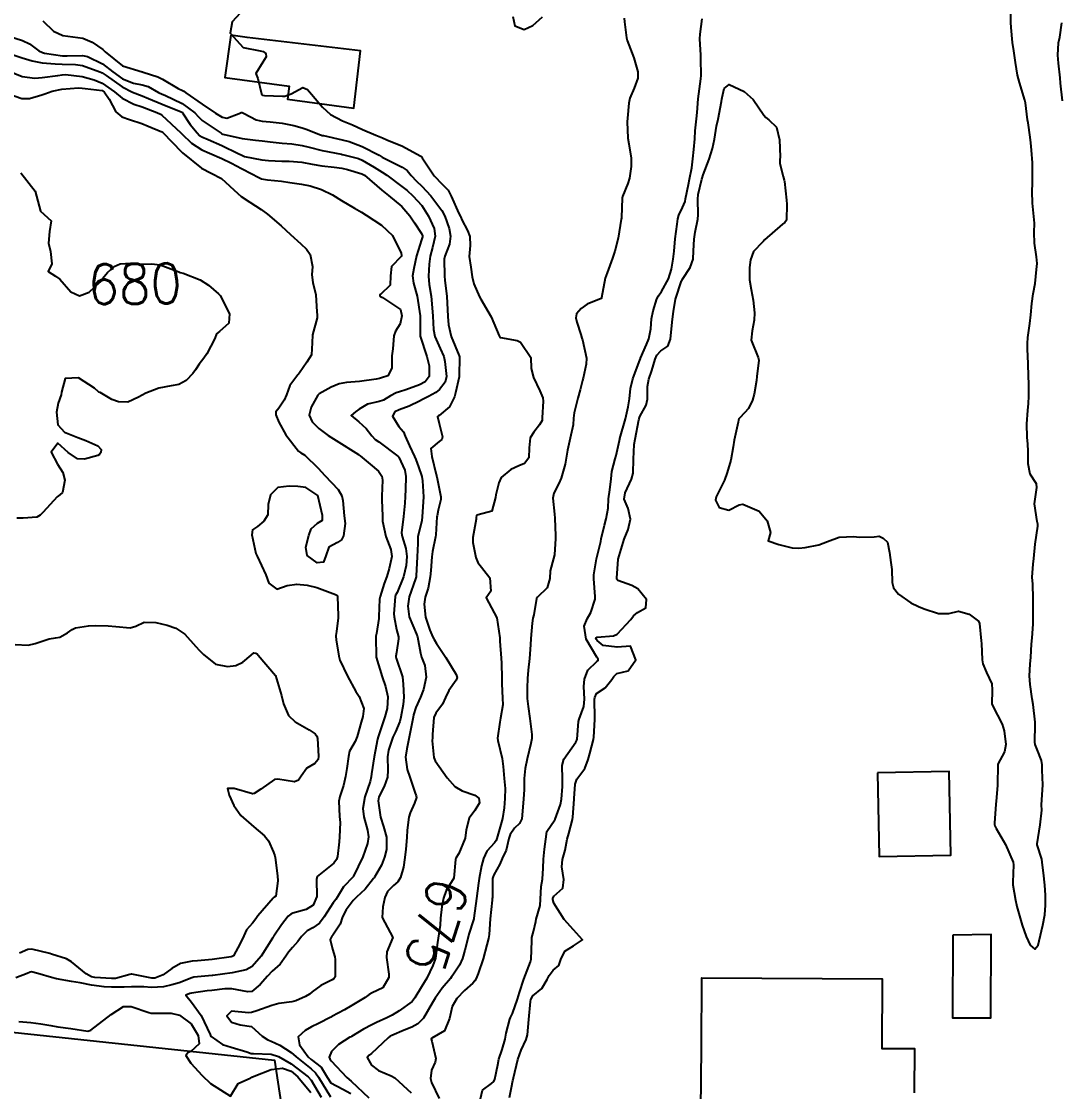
# Model space of a CAD drawing. Header units: metres. Extents: x 298520 to 308411, y 7433745 to 7450750.
# Drawn here: x 300477.4 to 300581.1, y 7444571.8 to 7444678.5 of the extents above; entities that cross this region are included whole.
import ezdxf
from ezdxf.enums import TextEntityAlignment as Align

# ---------------------------------------------------------------- set-up
doc = ezdxf.new("R2010")
doc.units = ezdxf.units.M
doc.header["$LTSCALE"] = 10
for name, color, linetype in [('Cotas', 45, 'Continuous'), ('Curvas de Nivel 1m', 11, 'Continuous'), ('Curvas de Nivel 5m', 15, 'Continuous'), ('Edificações', 30, 'Continuous')]:
    doc.layers.add(name, color=color, linetype=linetype)
doc.styles.add('Style-STANDARD', font='STANDARD.shx')

msp = doc.modelspace()

# ---------------------------------------------------------------- linework, layer by layer
at = {"layer": 'Curvas de Nivel 1m', "flags": 128}
for points, elevation in [([(300499.21, 7444679.32), (300498.42, 7444678.45), (300498.23, 7444677.33), (300499.51, 7444675.88), (300501.23, 7444675.57), (300501.51, 7444675.51), (300501.8, 7444675.29), (300501.83, 7444674.95), (300501.49, 7444674.43), (300500.78, 7444673.3), (300501, 7444672.82), (300501.34, 7444671.29), (300501.46, 7444671.15), (300501.64, 7444671.11), (300503.46, 7444671.03), (300503.69, 7444671.04), (300504.31, 7444671.26), (300505.47, 7444671.9), (300505.93, 7444671.71), (300506.35, 7444671.24), (300507.44, 7444669.94), (300508.23, 7444669.21), (300509.43, 7444668.59), (300510.41, 7444668.18), (300511.42, 7444667.73), (300512.74, 7444667.16), (300513.41, 7444666.88), (300513.85, 7444666.7), (300515.4, 7444666.04), (300517.18, 7444665.1), (300517.29, 7444665.01), (300517.38, 7444664.9), (300518.57, 7444663.09), (300519.35, 7444662.27), (300519.96, 7444661.68), (300520.27, 7444661.07), (300521.03, 7444659.34), (300521.2, 7444659.05), (300521.23, 7444658.97), (300521.31, 7444658.71), (300521.88, 7444657.63), (300522.12, 7444657.05), (300522.16, 7444656.16), (300522.05, 7444655.05), (300522.21, 7444654), (300522.37, 7444653.04), (300522.53, 7444652.33), (300523.09, 7444651.03), (300523.22, 7444650.79), (300524.24, 7444649.02), (300525.06, 7444647.13), (300525.11, 7444647.01), (300525.17, 7444646.97), (300526.85, 7444646.66), (300527.17, 7444646.51), (300528.21, 7444644.97), (300528.23, 7444643.88), (300528.46, 7444642.97), (300529.11, 7444641.64), (300529.39, 7444640.96), (300529.42, 7444640.64), (300529.34, 7444638.96), (300529.32, 7444638.71), (300529.07, 7444638.25), (300528.49, 7444637.53), (300528.13, 7444636.97), (300528.03, 7444635.98), (300528, 7444634.97), (300527.58, 7444634.42), (300527.02, 7444634.16), (300526.21, 7444633.8), (300525.26, 7444633.01), (300525, 7444632.49), (300524.72, 7444631.28), (300524.68, 7444631.01), (300524.31, 7444629.67), (300522.96, 7444629.28), (300522.78, 7444629.21), (300522.77, 7444629.03), (300522.76, 7444628.85), (300522.41, 7444627.04), (300522.43, 7444626.54), (300522.72, 7444625.03), (300522.91, 7444624.55), (300524.13, 7444623.02), (300524.21, 7444621.67), (300523.75, 7444621.02), (300524.83, 7444619.01), (300525.1, 7444617.01), (300525.13, 7444616.68), (300525.26, 7444615.01), (300525.28, 7444614.51), (300525.31, 7444613), (300525.32, 7444612.44), (300525.39, 7444611), (300525.4, 7444610.34), (300525.17, 7444609.01), (300525.1, 7444608.62), (300524.88, 7444607.01), (300524.91, 7444606.78), (300525.35, 7444605), (300525.46, 7444604.2), (300525.56, 7444603), (300525.63, 7444602.01), (300525.61, 7444601), (300525.55, 7444600.06), (300525.39, 7444599), (300525.21, 7444598.39), (300524.82, 7444597.01), (300524.76, 7444596.82), (300524.57, 7444596.58), (300523.82, 7444595.76), (300523.48, 7444595.02), (300523.29, 7444594.28), (300523.06, 7444593.02), (300522.99, 7444592.55), (300522.78, 7444591.03), (300522.52, 7444589.07), (300522.52, 7444589.04), (300522.51, 7444589.01), (300522.48, 7444588.9), (300522.02, 7444587.48), (300521.91, 7444587.05), (300521.63, 7444585.86), (300521.39, 7444585.05), (300521.1, 7444584.38), (300520.42, 7444583.39), (300520.28, 7444583.2), (300520.18, 7444583.06), (300519.38, 7444582.09), (300518.65, 7444581.08), (300518.38, 7444580.6), (300517.51, 7444579.09), (300516.93, 7444578.52), (300516.35, 7444578.2), (300515.58, 7444577.88), (300514.34, 7444577.37), (300514.18, 7444577.29), (300513.97, 7444577.14), (300512.32, 7444575.56), (300512.08, 7444575.39), (300511.9, 7444575.16), (300512.31, 7444574.4), (300513.02, 7444573.87), (300514.29, 7444573.34), (300514.65, 7444573.13), (300516.27, 7444571.65)], 674), ([(300526.08, 7444571.17), (300526.28, 7444572.19), (300526.42, 7444572.86), (300526.44, 7444572.99), (300526.46, 7444573.15), (300526.92, 7444574.98), (300527.24, 7444575.9), (300527.75, 7444576.97), (300527.88, 7444577.43), (300528, 7444578.97), (300528.16, 7444580.74), (300528.21, 7444580.96), (300528.39, 7444581.32), (300529.31, 7444582.04), (300529.83, 7444582.95), (300530.02, 7444583.34), (300530.42, 7444583.88), (300531.01, 7444584.34), (300531.18, 7444584.93), (300531.6, 7444585.77), (300532.45, 7444586.31), (300533.34, 7444586.91), (300532.47, 7444587.89), (300531.54, 7444588.93), (300530.5, 7444590.55), (300530.4, 7444590.94), (300530.4, 7444591.04), (300530.51, 7444591.25), (300531.4, 7444592.05), (300531.5, 7444592.93), (300531.28, 7444594.19), (300531.35, 7444594.93), (300531.64, 7444595.85), (300531.84, 7444596.93), (300531.98, 7444597.52), (300532.35, 7444598.92), (300532.38, 7444599.14), (300532.52, 7444600.92), (300532.53, 7444601.01), (300532.64, 7444602.43), (300532.78, 7444602.92), (300533.58, 7444603.98), (300533.93, 7444604.9), (300534.1, 7444605.47), (300534.46, 7444606.89), (300534.48, 7444607.11), (300534.59, 7444608.89), (300534.59, 7444609.02), (300534.56, 7444610.89), (300534.57, 7444611.06), (300534.75, 7444611.47), (300535.6, 7444612.04), (300536.29, 7444612.87), (300536.48, 7444613.16), (300536.77, 7444613.48), (300537.9, 7444613.73), (300538.67, 7444614.84), (300538.15, 7444616.19), (300536.81, 7444616.08), (300535.42, 7444616.27), (300534.81, 7444616.75), (300534.71, 7444616.89), (300534.7, 7444617), (300534.82, 7444617.1), (300536.46, 7444617.23), (300536.82, 7444617.38), (300538.17, 7444618.85), (300538.45, 7444619.23), (300538.84, 7444619.54), (300539.68, 7444620), (300539.74, 7444620.83), (300538.87, 7444621.92), (300538.28, 7444622.25), (300536.88, 7444622.73), (300536.79, 7444622.87), (300536.78, 7444622.98), (300536.91, 7444624.87), (300537.52, 7444626.86), (300537.9, 7444627.81), (300538.13, 7444628.85), (300537.9, 7444629.92), (300537.52, 7444630.86), (300537.6, 7444631.47), (300538.24, 7444632.85), (300538.4, 7444633.46), (300538.45, 7444634.85), (300538.51, 7444636.31), (300538.59, 7444636.85), (300538.98, 7444638.75), (300539, 7444638.84), (300539.02, 7444638.9), (300539.08, 7444639.09), (300539.71, 7444640.22), (300539.84, 7444640.83), (300539.85, 7444642.1), (300539.97, 7444642.83), (300540.28, 7444643.68), (300540.61, 7444644.83), (300540.76, 7444645.21), (300541.16, 7444645.63), (300541.85, 7444646.12), (300542.14, 7444646.81), (300542.22, 7444647.84), (300542.34, 7444648.8), (300542.44, 7444649.57), (300542.62, 7444650.8), (300543.24, 7444652.64), (300543.3, 7444652.74), (300543.34, 7444652.79), (300544.1, 7444653.94), (300544.38, 7444654.78), (300544.43, 7444655.63), (300544.48, 7444656.78), (300544.59, 7444657.49), (300544.85, 7444658.77), (300544.88, 7444659.21), (300544.85, 7444660.77), (300544.89, 7444661.23), (300545.26, 7444662.77), (300545.28, 7444662.85), (300545.37, 7444663.21), (300546, 7444664.76), (300546.33, 7444665.82), (300546.5, 7444666.75), (300546.72, 7444668.05), (300546.87, 7444668.75), (300547.22, 7444670.51), (300547.26, 7444670.74), (300547.29, 7444670.91), (300547.47, 7444671.82), (300547.99, 7444672.22), (300549.46, 7444671.5), (300550.38, 7444670.71), (300551.44, 7444669.16), (300551.64, 7444668.9), (300551.94, 7444668.69), (300552.7, 7444667.95), (300553.01, 7444666.68), (300553.06, 7444665), (300553.04, 7444664.68), (300553.02, 7444664.32), (300553.37, 7444663.03), (300553.46, 7444662.67), (300553.49, 7444662.54), (300553.71, 7444660.67), (300553.74, 7444660.27), (300553.68, 7444658.67), (300553.53, 7444658.45), (300553.31, 7444658.27), (300551.5, 7444656.7), (300551.4, 7444656.59), (300551.29, 7444656.48), (300550.42, 7444655.56), (300550.1, 7444654.71), (300549.99, 7444653.97), (300550.01, 7444652.71), (300550.17, 7444651.77), (300550.37, 7444650.71), (300550.49, 7444649.42), (300550.48, 7444648.71), (300550.26, 7444647.63), (300550.18, 7444646.71), (300550.88, 7444644.97), (300550.94, 7444644.7), (300550.73, 7444643.1), (300550.7, 7444642.7), (300550.48, 7444641.33), (300550.29, 7444640.71), (300549.92, 7444639.89), (300549.08, 7444638.99), (300548.95, 7444638.85), (300548.91, 7444638.72), (300548.87, 7444638.53), (300548.48, 7444636.73), (300548.38, 7444636.06), (300548.15, 7444634.73), (300547.77, 7444633.5), (300547.5, 7444632.74), (300546.99, 7444631.69), (300546.67, 7444631.07), (300546.61, 7444630.75), (300546.97, 7444630.01), (300547.93, 7444629.77), (300548.98, 7444630.28), (300549.35, 7444630.34), (300550.97, 7444629.65), (300551.76, 7444628.69), (300552.1, 7444627.53), (300551.87, 7444626.69), (300552.93, 7444626.33), (300554.27, 7444626), (300554.93, 7444625.97), (300555.54, 7444626.03), (300556.93, 7444626.3), (300557.77, 7444626.62), (300558.94, 7444627.05), (300560.4, 7444627.13), (300560.94, 7444627.06), (300562.42, 7444627.08), (300562.94, 7444627.15), (300563.34, 7444626.95), (300563.75, 7444626.55), (300563.95, 7444625.52), (300564.08, 7444624.54), (300564.19, 7444623.83), (300564.23, 7444622.54), (300564.36, 7444622.02), (300564.87, 7444621.39), (300566.09, 7444620.52), (300566.86, 7444620.16), (300567.43, 7444619.92), (300568.85, 7444619.44), (300569.87, 7444619.45), (300570.85, 7444619.69), (300571.92, 7444619.38), (300572.84, 7444618.68), (300572.95, 7444618.44), (300573.1, 7444616.72), (300573.12, 7444616.44), (300573.2, 7444614.84), (300573.28, 7444614.43), (300573.64, 7444613.57), (300574.17, 7444612.42), (300574.19, 7444611.85), (300574.18, 7444610.42), (300574.73, 7444609.3), (300575.18, 7444608.41), (300575.38, 7444607.73), (300575.57, 7444606.4), (300575.44, 7444605.65), (300574.78, 7444604.41), (300574.75, 7444604.33), (300574.73, 7444602.41), (300574.73, 7444602.33), (300574.63, 7444601.11), (300574.58, 7444600.41), (300574.43, 7444598.58), (300574.42, 7444598.41), (300574.45, 7444598.27), (300574.59, 7444598), (300575.52, 7444596.4), (300576.3, 7444594.64), (300576.34, 7444594.39), (300576.26, 7444592.66), (300576.27, 7444592.39), (300576.51, 7444590.85), (300576.61, 7444590.39), (300576.66, 7444590.23), (300577.2, 7444588.38), (300577.6, 7444587.24), (300577.98, 7444586.37), (300578.45, 7444585.96), (300578.8, 7444586.36), (300578.88, 7444586.79), (300579.24, 7444588.36), (300579.46, 7444589.38), (300579.51, 7444590.35), (300579.51, 7444591.35), (300579.46, 7444592.36), (300579.3, 7444593.6), (300579.23, 7444594.36), (300579.14, 7444594.94), (300578.7, 7444596.37), (300578.69, 7444596.49), (300578.98, 7444598.36), (300579.14, 7444599.83), (300579.13, 7444600.36), (300579.14, 7444600.87), (300579.24, 7444602.36), (300579.19, 7444603.84), (300579.17, 7444604.36), (300579.11, 7444604.79), (300578.69, 7444605.88), (300578.48, 7444606.37), (300578.45, 7444606.62), (300578.49, 7444608.37), (300578.48, 7444608.61), (300578.27, 7444610.37), (300578.19, 7444610.94), (300577.99, 7444612.38), (300577.93, 7444613.22), (300578, 7444614.38), (300578.06, 7444615.11), (300578.13, 7444616.38), (300578.17, 7444617.02), (300578.27, 7444618.38), (300578.28, 7444618.93), (300578.28, 7444620.38), (300578.3, 7444620.94), (300578.25, 7444622.38), (300578.2, 7444623.07), (300578.3, 7444624.38), (300578.36, 7444624.92), (300578.48, 7444626.37), (300578.75, 7444628.16), (300578.75, 7444628.36), (300578.68, 7444628.64), (300578.43, 7444630.37), (300578.64, 7444632.01), (300578.61, 7444632.37), (300577.99, 7444633.35), (300577.78, 7444634.38), (300577.8, 7444635.62), (300577.76, 7444636.38), (300577.68, 7444637), (300577.65, 7444638.38), (300577.76, 7444639.71), (300577.82, 7444640.38), (300577.86, 7444641.13), (300577.84, 7444642.38), (300577.83, 7444643.08), (300577.79, 7444644.38), (300577.73, 7444645.82), (300577.72, 7444646.38), (300577.76, 7444646.97), (300577.96, 7444648.38), (300578.06, 7444649.24), (300578.14, 7444650.38), (300578.28, 7444651.32), (300578.5, 7444652.37), (300578.63, 7444653.74), (300578.67, 7444654.37), (300578.63, 7444655.01), (300578.41, 7444656.37), (300578.39, 7444657.46), (300578.41, 7444658.37), (300578.33, 7444659.38), (300578.23, 7444660.38), (300578.2, 7444661.53), (300578.21, 7444662.38), (300578.21, 7444663.22), (300578.21, 7444664.38), (300578.13, 7444665.65), (300578.05, 7444666.38), (300577.98, 7444666.94), (300577.78, 7444668.38), (300577.73, 7444668.68), (300577.51, 7444670.39), (300577.46, 7444670.65), (300576.94, 7444672.4), (300576.74, 7444673.15), (300576.52, 7444674.4), (300576.37, 7444675.55), (300576.24, 7444676.4), (300576.08, 7444677.88), (300576.07, 7444678.4), (300576.05, 7444679.93)], 674), ([(300537.5, 7444678.81), (300537.55, 7444678.45), (300537.73, 7444676.86), (300537.8, 7444676.58), (300538.47, 7444674.85), (300538.87, 7444673.46), (300538.87, 7444672.85), (300538.5, 7444671.83), (300538.07, 7444670.85), (300537.96, 7444670.35), (300537.83, 7444668.86), (300537.82, 7444668.47), (300537.87, 7444666.86), (300537.96, 7444666.3), (300538.21, 7444664.85), (300538.2, 7444664.03), (300538.03, 7444662.85), (300537.88, 7444662.34), (300537.34, 7444661.05), (300537.3, 7444660.86), (300537.23, 7444658.95), (300537.23, 7444658.86), (300537.22, 7444658.77), (300536.92, 7444656.87), (300536.58, 7444655.57), (300536.35, 7444654.87), (300535.81, 7444653.44), (300535.62, 7444652.88), (300535.25, 7444650.92), (300535.25, 7444650.89), (300535.24, 7444650.87), (300535.22, 7444650.86), (300533.81, 7444650.31), (300533.21, 7444649.88), (300532.76, 7444649.35), (300532.7, 7444648.92), (300532.78, 7444648.51), (300533.18, 7444647.29), (300533.29, 7444646.91), (300533.34, 7444646.74), (300533.74, 7444644.9), (300533.72, 7444644.33), (300533.41, 7444642.91), (300533.36, 7444642.67), (300533.11, 7444641.76), (300532.89, 7444640.91), (300532.53, 7444639.47), (300532.47, 7444638.92), (300532.42, 7444638.28), (300532.14, 7444636.92), (300531.86, 7444635.74), (300531.72, 7444634.93), (300531.62, 7444634.34), (300531.23, 7444632.94), (300531, 7444632.4), (300530.5, 7444631.44), (300530.4, 7444630.95), (300530.56, 7444629.35), (300530.59, 7444628.94), (300530.67, 7444627.21), (300530.67, 7444626.94), (300530.56, 7444625.3), (300530.47, 7444624.94), (300530.13, 7444623.71), (300530.09, 7444622.95), (300529.82, 7444622), (300528.86, 7444621.08), (300528.77, 7444620.96), (300528.49, 7444619.32), (300528.42, 7444618.97), (300528.34, 7444618.48), (300528.2, 7444616.97), (300528.16, 7444616.32), (300528.08, 7444614.97), (300527.95, 7444613.8), (300527.88, 7444612.97), (300527.83, 7444612.05), (300527.85, 7444610.97), (300527.94, 7444610.18), (300528.11, 7444608.97), (300528.3, 7444607.37), (300528.29, 7444606.97), (300528.22, 7444606.49), (300527.84, 7444604.97), (300527.64, 7444604), (300527.54, 7444602.98), (300527.53, 7444601.87), (300527.47, 7444600.98), (300527.36, 7444599.73), (300527.31, 7444598.98), (300527.08, 7444598.5), (300526.59, 7444598.03), (300526.15, 7444597.42), (300526.02, 7444597), (300525.73, 7444595.83), (300525.36, 7444595), (300525.1, 7444594.45), (300524.53, 7444593.4), (300524.41, 7444593.12), (300524.39, 7444593.01), (300524.37, 7444591.14), (300524.36, 7444591.01), (300524.34, 7444590.85), (300524.15, 7444589.01), (300524.04, 7444587.43), (300523.98, 7444587.02), (300523.83, 7444586.4), (300523.46, 7444585.02), (300522.94, 7444583.56), (300522.75, 7444583.03), (300522.63, 7444582.82), (300522.41, 7444582.58), (300521.6, 7444581.84), (300520.82, 7444581.06), (300520.37, 7444580.26), (300520.09, 7444579.06), (300519.59, 7444577.83), (300518.33, 7444577.1), (300518.32, 7444577.1), (300518.3, 7444577.08), (300518.28, 7444577.03), (300518.33, 7444576.8), (300518.73, 7444575.08), (300518.68, 7444574.7), (300518.3, 7444573.89), (300518.19, 7444573.08), (300518.29, 7444572.69), (300519.08, 7444571.07)], 673), ([(300523.18, 7444571.03), (300523.4, 7444571.9), (300524.29, 7444572.58), (300524.53, 7444572.77), (300524.62, 7444573.01), (300524.9, 7444574.42), (300525.02, 7444575), (300525.34, 7444575.98), (300525.64, 7444577), (300525.76, 7444577.58), (300526.11, 7444578.99), (300526.19, 7444579.17), (300526.37, 7444579.56), (300526.86, 7444580.98), (300527.06, 7444581.65), (300527.5, 7444582.97), (300528.16, 7444584.7), (300528.23, 7444584.96), (300528.3, 7444586.81), (300528.29, 7444586.96), (300528.29, 7444587.12), (300528.46, 7444587.75), (300528.69, 7444588.74), (300528.75, 7444588.96), (300529.13, 7444590.32), (300529.16, 7444590.95), (300529.24, 7444592.23), (300529.36, 7444592.95), (300529.45, 7444594.04), (300529.46, 7444594.95), (300529.57, 7444595.94), (300529.69, 7444596.95), (300529.81, 7444597.72), (300530.6, 7444598.87), (300530.63, 7444598.91), (300530.64, 7444598.94), (300531.15, 7444600.4), (300531.25, 7444600.93), (300531.37, 7444602.2), (300531.37, 7444602.93), (300531.32, 7444604.28), (300531.51, 7444604.93), (300532.69, 7444606.62), (300532.8, 7444606.8), (300532.83, 7444606.91), (300532.95, 7444608.68), (300533.01, 7444608.91), (300533.48, 7444610.16), (300533.54, 7444610.9), (300533.48, 7444612.18), (300533.55, 7444612.9), (300533.88, 7444613.79), (300534.79, 7444614.66), (300534.91, 7444614.77), (300534.92, 7444614.89), (300534.79, 7444615.08), (300533.72, 7444616.9), (300533.53, 7444618.2), (300533.83, 7444618.9), (300534.19, 7444619.55), (300534.61, 7444620.89), (300534.63, 7444621.13), (300534.49, 7444622.89), (300534.49, 7444623.29), (300534.75, 7444624.89), (300534.77, 7444625.03), (300534.92, 7444625.58), (300535.18, 7444626.64), (300535.23, 7444626.89), (300535.56, 7444628.27), (300535.73, 7444628.88), (300535.9, 7444629.95), (300535.95, 7444630.88), (300536.08, 7444631.79), (300536.22, 7444632.88), (300536.28, 7444633.61), (300536.61, 7444634.87), (300536.71, 7444635.2), (300537.05, 7444636.7), (300537.08, 7444636.87), (300537.09, 7444636.91), (300537.63, 7444638.86), (300537.9, 7444640.05), (300538.03, 7444640.86), (300538.15, 7444641.89), (300538.37, 7444642.85), (300539.12, 7444644.81), (300539.12, 7444644.84), (300539.13, 7444644.86), (300539.14, 7444644.9), (300539.73, 7444646.27), (300539.97, 7444646.83), (300540.17, 7444647.84), (300540.25, 7444648.83), (300540.39, 7444649.64), (300540.76, 7444650.82), (300540.92, 7444651.13), (300541.23, 7444651.55), (300541.92, 7444652.81), (300542.24, 7444653.8), (300542.41, 7444654.8), (300542.49, 7444655.59), (300542.6, 7444656.8), (300542.8, 7444658.29), (300542.86, 7444658.8), (300542.95, 7444659.16), (300543.33, 7444659.95), (300543.59, 7444660.54), (300543.64, 7444660.79), (300543.91, 7444662.24), (300544.02, 7444662.78), (300544.25, 7444663.91), (300544.37, 7444664.78), (300544.46, 7444665.72), (300544.55, 7444666.78), (300544.6, 7444667.6), (300544.73, 7444668.78), (300544.8, 7444669.42), (300544.9, 7444670.78), (300544.95, 7444671.29), (300545.15, 7444672.77), (300545.17, 7444673.09), (300545.16, 7444674.77), (300545.14, 7444675.14), (300545.06, 7444676.77), (300545.09, 7444677.22), (300545.28, 7444678.77)], 673), ([(300526.4, 7444679), (300526.61, 7444678.06), (300527.54, 7444677.69), (300528.42, 7444678.09), (300529.36, 7444678.96)], 673), ([(300476.07, 7444677.05), (300477.52, 7444676.6), (300478.22, 7444676.27), (300479.16, 7444675.56), (300479.51, 7444675.39), (300479.71, 7444675.34), (300481.51, 7444675.08), (300481.98, 7444675.05), (300483.51, 7444675.09), (300484.02, 7444674.99), (300485.49, 7444674.27), (300486.52, 7444673.47), (300487.48, 7444672.78), (300488.58, 7444672.34), (300489.47, 7444672.18), (300490.04, 7444672), (300491.1, 7444671.42), (300491.46, 7444671.24), (300491.73, 7444671.13), (300493.45, 7444670.31), (300494.71, 7444669.37), (300495.06, 7444668.99), (300495.43, 7444668.62), (300497.32, 7444667.34), (300497.41, 7444667.29), (300497.49, 7444667.26), (300499.41, 7444666.83), (300500.76, 7444666.66), (300501.41, 7444666.58), (300502.2, 7444666.48), (300503.4, 7444666.37), (300504.38, 7444666.29), (300505.4, 7444666.12), (300506.1, 7444665.94), (300507.39, 7444665.61), (300509.33, 7444665.25), (300509.38, 7444665.24), (300509.55, 7444665.2), (300511.03, 7444664.82), (300511.38, 7444664.67), (300512.58, 7444663.95), (300513.37, 7444663.45), (300513.84, 7444663.15), (300515.35, 7444662.04), (300515.86, 7444661.63), (300516.44, 7444661.11), (300517.33, 7444660.14), (300518, 7444659.09), (300518.56, 7444657.83), (300518.67, 7444657.09), (300518.41, 7444655.96), (300518.17, 7444655.09), (300518.07, 7444654.29), (300518, 7444653.09), (300518.07, 7444652.25), (300518.26, 7444651.09), (300518.38, 7444649.92), (300518.42, 7444649.09), (300518.51, 7444647.76), (300518.63, 7444647.09), (300519.16, 7444645.88), (300519.52, 7444645.08), (300519.63, 7444644.59), (300519.78, 7444643.07), (300519.67, 7444642.53), (300519.11, 7444641.78), (300518.72, 7444641.48), (300518, 7444641.09), (300517.41, 7444640.78), (300517.1, 7444640.61), (300516.07, 7444640.13), (300515.08, 7444639.76), (300514.66, 7444639.56), (300514.41, 7444639.14), (300515.06, 7444638.1), (300515.5, 7444637.57), (300515.69, 7444637.12), (300516.1, 7444636.17), (300516.61, 7444635.11), (300516.74, 7444634.81), (300517.02, 7444634.06), (300517.33, 7444633.1), (300517.42, 7444632.68), (300517.5, 7444631.09), (300517.48, 7444630.59), (300517.38, 7444629.1), (300517.34, 7444628.71), (300516.95, 7444627.1), (300516.95, 7444627.08), (300516.93, 7444626.43), (300516.88, 7444625.1), (300516.78, 7444623.2), (300516.76, 7444623.1), (300516.69, 7444622.91), (300516.07, 7444621.11), (300515.93, 7444620.19), (300516.08, 7444619.11), (300516.82, 7444617.4), (300516.92, 7444617.11), (300517.19, 7444615.5), (300517.31, 7444615.1), (300517.62, 7444614.25), (300517.77, 7444613.09), (300517.51, 7444611.86), (300517.19, 7444611.1), (300516.73, 7444610.06), (300516.51, 7444609.33), (300516.46, 7444609.11), (300516.19, 7444607.63), (300516.09, 7444607.12), (300515.84, 7444605.96), (300515.71, 7444605.12), (300515.89, 7444603.88), (300516.14, 7444603.12), (300516.63, 7444601.62), (300516.77, 7444601.26), (300516.79, 7444601.11), (300516.62, 7444600.52), (300516.16, 7444599.56), (300516.05, 7444599.12), (300515.86, 7444597.84), (300515.84, 7444597.12), (300515.75, 7444595.93), (300515.64, 7444595.12), (300515.51, 7444594.15), (300515.22, 7444593.12), (300514.95, 7444592.69), (300514.51, 7444592.32), (300513.92, 7444591.73), (300513.64, 7444591.14), (300513.44, 7444590.2), (300513.37, 7444589.14), (300514.45, 7444587.13), (300513.85, 7444585.72), (300513.81, 7444585.14), (300514.06, 7444583.49), (300514.05, 7444583.13), (300513.44, 7444582.1), (300512.39, 7444581.62), (300512.09, 7444581.46), (300511.68, 7444581.16), (300510.37, 7444580.36), (300509.63, 7444579.92), (300508.36, 7444579.26), (300508.25, 7444579.2), (300507.02, 7444578.55), (300506.35, 7444578.21), (300505.71, 7444577.87), (300505, 7444577.24), (300505.14, 7444576.43), (300506, 7444575.23), (300506.31, 7444574.98), (300507.31, 7444574.22), (300507.89, 7444573.21), (300508.28, 7444572.65), (300509.47, 7444572), (300510.27, 7444571.59)], 676), ([(300475.6, 7444675.51), (300477.5, 7444674.86), (300478.48, 7444674.58), (300479.5, 7444674.36), (300480.77, 7444674.26), (300481.49, 7444674.23), (300482.82, 7444674.19), (300483.49, 7444674.11), (300485.23, 7444673.48), (300485.41, 7444673.41), (300485.48, 7444673.37), (300485.86, 7444673.1), (300487.47, 7444671.97), (300488.48, 7444671.45), (300489.46, 7444671.06), (300490.07, 7444670.81), (300491.45, 7444670.26), (300493.34, 7444669.49), (300493.43, 7444669.44), (300493.49, 7444669.39), (300494.25, 7444668.21), (300494.93, 7444667.37), (300495.17, 7444667.13), (300495.41, 7444666.98), (300496.04, 7444666.72), (300497.4, 7444666.12), (300499.04, 7444665.32), (300499.39, 7444665.15), (300499.66, 7444665.04), (300501.38, 7444664.7), (300502.04, 7444664.63), (300503.38, 7444664.57), (300504.1, 7444664.55), (300505.38, 7444664.45), (300506.41, 7444664.27), (300507.37, 7444664.11), (300508.61, 7444663.97), (300509.37, 7444663.85), (300509.91, 7444663.73), (300511.36, 7444663.3), (300511.61, 7444663.17), (300513.35, 7444661.68), (300514.01, 7444661.14), (300515.33, 7444660.03), (300516.14, 7444659.12), (300516.61, 7444658.42), (300517.3, 7444657.35), (300517.39, 7444657.1), (300517.39, 7444657), (300517.29, 7444656.73), (300516.81, 7444655.11), (300516.53, 7444653.84), (300516.42, 7444653.11), (300516.51, 7444652.38), (300516.86, 7444651.11), (300517.17, 7444649.12), (300517.17, 7444649.1), (300517.17, 7444649.08), (300517.17, 7444647.1), (300517.82, 7444645.09), (300518.07, 7444644.16), (300518.07, 7444643.09), (300517.66, 7444642.55), (300517.11, 7444642.27), (300515.75, 7444641.77), (300515.11, 7444641.57), (300514.78, 7444641.46), (300514.2, 7444641.14), (300513.51, 7444640.73), (300513.09, 7444640.58), (300511.92, 7444640.33), (300511.08, 7444639.82), (300510.71, 7444639.55), (300510.29, 7444639.19), (300511.07, 7444638.56), (300511.79, 7444637.9), (300512.34, 7444637.16), (300512.7, 7444636.81), (300513.05, 7444636.56), (300514.96, 7444635.13), (300515.03, 7444635.04), (300515.63, 7444633.74), (300515.75, 7444633.12), (300515.7, 7444631.83), (300515.67, 7444631.12), (300515.64, 7444630.45), (300515.52, 7444629.12), (300515.32, 7444627.51), (300515.36, 7444627.12), (300515.74, 7444625.94), (300515.83, 7444625.12), (300515.76, 7444624.25), (300515.52, 7444623.12), (300514.87, 7444621.54), (300514.72, 7444621.28), (300514.68, 7444621.13), (300514.56, 7444619.42), (300514.57, 7444619.13), (300514.82, 7444617.86), (300515, 7444617.13), (300515.01, 7444616.93), (300514.8, 7444615.57), (300514.74, 7444615.19), (300514.74, 7444615.13), (300514.79, 7444614.98), (300515.4, 7444613.12), (300515.48, 7444612.4), (300515.54, 7444611.12), (300515.49, 7444610.37), (300515.26, 7444609.12), (300515.15, 7444608.69), (300514.7, 7444607.65), (300514.53, 7444607.3), (300514.46, 7444607.13), (300514, 7444605.82), (300513.91, 7444605.14), (300513.96, 7444603.83), (300513.92, 7444603.14), (300513.59, 7444602.19), (300513.06, 7444601.15), (300512.99, 7444600.78), (300513.21, 7444599.14), (300513.51, 7444598.22), (300513.83, 7444597.14), (300513.8, 7444595.9), (300513.62, 7444595.14), (300513.32, 7444594.36), (300512.62, 7444593.15), (300512.59, 7444593.09), (300512.53, 7444593.02), (300511.7, 7444591.97), (300510.84, 7444591.17), (300510.5, 7444590.83), (300509.78, 7444589.9), (300509.43, 7444589.19), (300509.2, 7444588.46), (300508.46, 7444587.37), (300508.38, 7444587.28), (300508.32, 7444587.2), (300508.2, 7444586.95), (300508.44, 7444585.98), (300508.66, 7444585.2), (300508.69, 7444584.94), (300508.7, 7444583.2), (300508.58, 7444583.02), (300508.41, 7444582.91), (300507.27, 7444582.35), (300506.39, 7444581.71), (300506.13, 7444581.49), (300505.74, 7444581.24), (300504.79, 7444580.83), (300504.38, 7444580.73), (300503.09, 7444580.55), (300502.37, 7444580.37), (300500.89, 7444579.82), (300500.37, 7444579.64), (300500.04, 7444579.63), (300498.37, 7444579.78), (300497.89, 7444579.33), (300498.35, 7444578.68), (300499.24, 7444578.42), (300500.35, 7444578.25), (300501.43, 7444577.28), (300501.99, 7444576.94), (300502.33, 7444576.81), (300503.19, 7444576.4), (300504.32, 7444575.67), (300504.81, 7444575.24), (300506.3, 7444574.03), (300506.73, 7444573.65), (300507.02, 7444573.22), (300508.23, 7444571.23)], 677), ([(300476.04, 7444673.59), (300477.48, 7444673.02), (300478.75, 7444672.84), (300479.48, 7444672.89), (300481.06, 7444673.12), (300481.48, 7444673.18), (300481.8, 7444673.2), (300483.48, 7444673.01), (300484.66, 7444672.67), (300485.47, 7444672.33), (300486.7, 7444671.47), (300487.45, 7444670.83), (300488.63, 7444670.26), (300489.44, 7444669.98), (300490.91, 7444669.42), (300491.28, 7444669.26), (300491.43, 7444669.15), (300493.32, 7444667.39), (300493.41, 7444667.29), (300494.38, 7444666.35), (300495.4, 7444665.69), (300496.17, 7444665.35), (300497.39, 7444664.84), (300498.35, 7444664.36), (300499.37, 7444663.84), (300500.4, 7444663.3), (300501.01, 7444662.95), (300501.36, 7444662.81), (300501.94, 7444662.7), (300503.36, 7444662.55), (300504.18, 7444662.43), (300505.35, 7444662.27), (300506.21, 7444662.09), (300507.35, 7444661.73), (300508.43, 7444661.21), (300509.33, 7444660.64), (300510.62, 7444659.88), (300511.32, 7444659.48), (300511.8, 7444659.17), (300513.3, 7444658.17), (300514.41, 7444657.14), (300515.28, 7444655.4), (300515.31, 7444655.16), (300515.3, 7444655.13), (300515.3, 7444655.11), (300515.27, 7444655.05), (300514.32, 7444654.07), (300514.22, 7444653.14), (300514.19, 7444652.19), (300513.22, 7444651.27), (300513.15, 7444651.22), (300513.15, 7444651.15), (300513.22, 7444651.06), (300513.41, 7444650.96), (300515.2, 7444649.77), (300515.35, 7444649.13), (300515.19, 7444648.34), (300514.7, 7444647.61), (300514.56, 7444647.14), (300514.44, 7444645.86), (300514.34, 7444645.14), (300514.36, 7444643.91), (300513.95, 7444643.14), (300513.33, 7444642.94), (300513.12, 7444642.89), (300512.78, 7444642.82), (300511.12, 7444642.58), (300509.84, 7444642.47), (300509.11, 7444642.34), (300508.29, 7444642.03), (300507.1, 7444641.37), (300506.96, 7444641.22), (300506.3, 7444640.02), (300506.1, 7444639.23), (300506.39, 7444638.55), (300507.06, 7444637.91), (300508, 7444637.21), (300509.05, 7444636.52), (300510.75, 7444635.47), (300511.03, 7444635.29), (300511.1, 7444635.25), (300511.2, 7444635.18), (300512.18, 7444634.33), (300513.01, 7444633.63), (300513.36, 7444633.15), (300513.41, 7444632.73), (300513.35, 7444631.15), (300513.35, 7444630.77), (300513.4, 7444629.15), (300513.43, 7444628.67), (300513.74, 7444627.14), (300514.24, 7444625.82), (300514.36, 7444625.14), (300514.08, 7444623.95), (300513.84, 7444623.14), (300513.57, 7444622.45), (300513.17, 7444621.15), (300513.13, 7444620.87), (300513.05, 7444619.15), (300513.04, 7444618.95), (300512.82, 7444617.47), (300512.76, 7444617.2), (300512.76, 7444617.15), (300512.76, 7444617.1), (300512.78, 7444615.15), (300512.79, 7444615.08), (300513.38, 7444613.14), (300513.73, 7444612.17), (300513.96, 7444611.14), (300513.88, 7444609.99), (300513.64, 7444609.14), (300513.4, 7444608.45), (300512.99, 7444607.15), (300512.93, 7444606.91), (300512.68, 7444605.7), (300512.57, 7444605.15), (300512.33, 7444603.47), (300512.3, 7444603.16), (300512.18, 7444602.7), (300511.66, 7444601.16), (300511.45, 7444600.01), (300511.54, 7444599.17), (300511.91, 7444597.83), (300512.01, 7444597.16), (300511.91, 7444596.5), (300511.46, 7444595.17), (300510.53, 7444593.26), (300510.5, 7444593.21), (300510.48, 7444593.18), (300509.53, 7444592.18), (300508.92, 7444591.2), (300508.75, 7444590.94), (300508.5, 7444590.6), (300507.59, 7444589.21), (300507.13, 7444588.57), (300506.47, 7444588.1), (300505.89, 7444587.81), (300505.33, 7444587.24), (300504.97, 7444586.73), (300504.44, 7444586.15), (300504.03, 7444585.66), (300503.77, 7444585.26), (300503.2, 7444584.49), (300502.42, 7444583.77), (300501.94, 7444583.28), (300501.23, 7444582.46), (300500.39, 7444581.76), (300499.98, 7444581.71), (300498.39, 7444582), (300497.71, 7444582.01), (300496.39, 7444581.86), (300495.94, 7444581.81), (300494.39, 7444581.59), (300494.2, 7444581.56), (300493.8, 7444581.38), (300494.38, 7444580.7), (300495.34, 7444579.36), (300496.24, 7444577.45), (300496.28, 7444577.35), (300496.33, 7444577.25), (300497.46, 7444576.47), (300498.32, 7444576.2), (300499.88, 7444575.74), (300500.32, 7444575.57), (300500.56, 7444575.55), (300502.32, 7444575.49), (300503.06, 7444575.26), (300504.31, 7444574.54), (300506, 7444573.23), (300506.29, 7444572.9), (300507.3, 7444571.21)], 678), ([(300475.57, 7444671.49), (300477.45, 7444670.81), (300478.22, 7444670.8), (300479.46, 7444671.17), (300479.74, 7444671.28), (300480.49, 7444671.54), (300481.46, 7444671.73), (300483.1, 7444671.88), (300483.47, 7444671.85), (300483.76, 7444671.8), (300485.46, 7444671.6), (300485.68, 7444671.48), (300486.16, 7444670.76), (300486.84, 7444669.47), (300487.43, 7444668.98), (300488.18, 7444668.7), (300489.42, 7444668.31), (300490.04, 7444668.05), (300491.41, 7444667.47), (300491.5, 7444667.41), (300493.39, 7444665.48), (300493.44, 7444665.44), (300493.49, 7444665.39), (300495.37, 7444663.86), (300496.34, 7444663.35), (300497.36, 7444662.83), (300498.99, 7444661.32), (300499.34, 7444661.02), (300500.18, 7444660.46), (300501.32, 7444659.74), (300501.94, 7444659.28), (300503.3, 7444658.11), (300504.24, 7444657.26), (300505.28, 7444656.32), (300505.83, 7444655.79), (300506.19, 7444655.24), (300506.43, 7444654.05), (300506.36, 7444653.23), (300506.47, 7444652.46), (300506.76, 7444651.23), (300506.88, 7444649.55), (300506.91, 7444649.22), (300506.89, 7444648.92), (300506.45, 7444647.23), (300506.39, 7444646.45), (300506.33, 7444645.23), (300505.88, 7444644.5), (300505.13, 7444643.45), (300505.05, 7444643.32), (300504.99, 7444643.25), (300504.19, 7444642.18), (300503.83, 7444641.26), (300503.62, 7444640.74), (300503.08, 7444639.91), (300502.79, 7444639.56), (300502.77, 7444639.27), (300503.07, 7444638.53), (300503.78, 7444637.26), (300505.04, 7444635.64), (300505.26, 7444635.47), (300505.66, 7444635.24), (300507.01, 7444633.93), (300507.65, 7444633.21), (300508.99, 7444631.82), (300509.36, 7444631.2), (300509.45, 7444630.72), (300509.61, 7444629.19), (300509.7, 7444628.44), (300509.54, 7444627.19), (300509.32, 7444626.8), (300508.93, 7444626.54), (300508.06, 7444626.07), (300507.78, 7444625.21), (300507.54, 7444624.58), (300506.9, 7444624.51), (300505.91, 7444625.24), (300505.77, 7444626.08), (300506.06, 7444627.23), (300506.29, 7444627.88), (300506.95, 7444628.47), (300507.42, 7444628.75), (300507.45, 7444629.22), (300506.98, 7444631.22), (300505.77, 7444632.02), (300504.99, 7444632.1), (300504.1, 7444632.15), (300502.99, 7444632), (300502.24, 7444631.28), (300502.02, 7444630.33), (300501.98, 7444629.28), (300501.6, 7444628.65), (300500.95, 7444628.12), (300500.46, 7444627.78), (300500.4, 7444627.31), (300500.78, 7444625.44), (300500.84, 7444625.3), (300500.91, 7444625.18), (300501.78, 7444623.29), (300502.07, 7444622.48), (300502.87, 7444621.89), (300503.9, 7444622.23), (300504.87, 7444622.39), (300505.9, 7444622.26), (300506.87, 7444622.04), (300508.72, 7444621.35), (300508.86, 7444621.27), (300508.92, 7444621.2), (300508.93, 7444621.13), (300509.01, 7444619.2), (300509.01, 7444619.03), (300508.82, 7444617.65), (300508.77, 7444617.25), (300508.77, 7444617.2), (300508.81, 7444616.81), (300509.05, 7444615.2), (300509.17, 7444614.81), (300509.93, 7444613.19), (300510.75, 7444611.67), (300510.94, 7444611.37), (300511.09, 7444611.17), (300511.55, 7444609.99), (300511.46, 7444609.17), (300511.28, 7444608.6), (300510.88, 7444607.18), (300510.69, 7444606.68), (300510.14, 7444605.73), (300510.01, 7444605.19), (300509.85, 7444603.99), (300509.72, 7444603.19), (300509.54, 7444602.28), (300509.16, 7444601.19), (300509.07, 7444600.74), (300509.13, 7444599.19), (300509.18, 7444598.61), (300509.13, 7444597.19), (300509.08, 7444596.68), (300508.94, 7444595.2), (300508.83, 7444594.91), (300508.55, 7444594.55), (300506.9, 7444593.22), (300506.83, 7444592.92), (300506.87, 7444591.22), (300506.49, 7444590.36), (300505.81, 7444589.92), (300504.49, 7444589.57), (300504.27, 7444589.47), (300504.02, 7444589.25), (300503.34, 7444588.39), (300502.58, 7444587.27), (300502.53, 7444587.19), (300502.45, 7444587.06), (300501.33, 7444585.29), (300500.42, 7444584.25), (300499.82, 7444583.9), (300498.42, 7444583.6), (300496.51, 7444583.35), (300496.42, 7444583.34), (300494.6, 7444583.17), (300494.41, 7444583.12), (300493.16, 7444582.63), (300492.4, 7444582.4), (300491.58, 7444582.22), (300490.39, 7444582.15), (300489.61, 7444582.21), (300488.39, 7444582.22), (300487.67, 7444582.17), (300486.39, 7444582.18), (300485.65, 7444582.21), (300484.4, 7444582.38), (300483.28, 7444582.62), (300482.4, 7444582.75), (300480.93, 7444583), (300480.41, 7444583.15), (300479.04, 7444583.55), (300478.41, 7444583.7), (300478.29, 7444583.69), (300477.98, 7444583.56), (300476.87, 7444583.11)], 679), ([(300477.16, 7444578.77), (300478.35, 7444578.66), (300479.36, 7444578.54), (300480.35, 7444578.36), (300481.06, 7444578.24), (300482.35, 7444578.06), (300484.03, 7444577.81), (300484.35, 7444577.91), (300486.36, 7444579.46), (300487.58, 7444580.24), (300488.37, 7444580.27), (300490.13, 7444579.66), (300490.36, 7444579.59), (300490.54, 7444579.59), (300492.36, 7444579.59), (300493.19, 7444579.38), (300494.35, 7444578.51), (300495.04, 7444577.36), (300495.14, 7444576.54), (300494.32, 7444575.78), (300494.03, 7444575.65), (300493.82, 7444575.37), (300494.31, 7444574.61), (300495.43, 7444573.36), (300496.28, 7444572.58), (300498.26, 7444571.32), (300499.03, 7444572.56), (300500.29, 7444573.14), (300500.4, 7444573.19), (300500.61, 7444573.3), (300502.3, 7444573.96), (300503.44, 7444574.12), (300504.3, 7444573.8), (300504.98, 7444573.24), (300506.27, 7444571.67)], 679)]:
    msp.add_lwpolyline(points, dxfattribs=dict(at, elevation=elevation))
at = {"layer": 'Curvas de Nivel 5m', "flags": 128}
for points, elevation in [([(300479.54, 7444678.56), (300480.6, 7444677.54), (300481.53, 7444677.08), (300482.04, 7444677.02), (300483.53, 7444676.82), (300484.46, 7444676.43), (300485.52, 7444675.7), (300485.76, 7444675.48), (300487.49, 7444674.07), (300489.45, 7444673.47), (300489.48, 7444673.46), (300489.54, 7444673.44), (300491.02, 7444672.96), (300491.48, 7444672.75), (300493.06, 7444671.8), (300493.47, 7444671.6), (300493.61, 7444671.53), (300493.82, 7444671.38), (300495.45, 7444670.25), (300496.77, 7444669.35), (300497.43, 7444668.96), (300497.9, 7444668.86), (300499.13, 7444669.32), (300499.33, 7444669.43), (300499.43, 7444669.43), (300499.63, 7444669.32), (300500.82, 7444668.69), (300501.43, 7444668.55), (300502.22, 7444668.49), (300503.42, 7444668.34), (300504.57, 7444668.11), (300505.42, 7444667.88), (300505.9, 7444667.72), (300507.13, 7444667.22), (300507.34, 7444667.15), (300507.41, 7444667.13), (300507.52, 7444667.11), (300509.41, 7444666.69), (300510.08, 7444666.51), (300511.4, 7444666.02), (300513.07, 7444665.15), (300513.38, 7444664.97), (300513.78, 7444664.75), (300515.37, 7444663.97), (300515.86, 7444663.62), (300516.29, 7444663.12), (300516.81, 7444662.56), (300517.35, 7444662.07), (300518.25, 7444661.09), (300519.32, 7444659.64), (300519.64, 7444659.08), (300520.07, 7444657.84), (300520.19, 7444657.07), (300520.08, 7444656.27), (300519.63, 7444655.08), (300519.57, 7444654.77), (300519.59, 7444653.08), (300519.62, 7444652.7), (300519.82, 7444651.07), (300519.86, 7444650.42), (300519.94, 7444649.07), (300520.01, 7444648.25), (300520.27, 7444647.07), (300521.05, 7444645.16), (300521.08, 7444645.06), (300521.07, 7444643.12), (300521.06, 7444643.06), (300520.7, 7444641.47), (300520.58, 7444641.07), (300520.09, 7444640.06), (300519.07, 7444639.21), (300518.99, 7444639.17), (300518.9, 7444639.08), (300519.07, 7444638.4), (300519.41, 7444637.08), (300519.33, 7444636.8), (300519.05, 7444636.6), (300518.23, 7444635.9), (300518.35, 7444635.09), (300518.78, 7444633.31), (300518.82, 7444633.08), (300518.99, 7444632.24), (300519.23, 7444631.08), (300519.23, 7444630.83), (300518.96, 7444629.74), (300518.85, 7444629.19), (300518.84, 7444629.08), (300518.72, 7444627.29), (300518.69, 7444627.08), (300518.39, 7444625.62), (300518.32, 7444625.09), (300518.23, 7444623.75), (300518.18, 7444623.09), (300517.98, 7444621.98), (300517.68, 7444621.09), (300517.57, 7444620.38), (300517.7, 7444619.09), (300518.13, 7444617.78), (300518.45, 7444617.09), (300518.57, 7444616.84), (300518.81, 7444616.45), (300519.72, 7444615.07), (300520.77, 7444613.35), (300520.87, 7444613.06), (300520.76, 7444612.81), (300520.04, 7444611.78), (300519.71, 7444611.07), (300519.39, 7444610.42), (300518.73, 7444609.51), (300518.54, 7444609.08), (300518.41, 7444607.37), (300518.39, 7444607.08), (300518.36, 7444606.76), (300518.55, 7444605.08), (300518.67, 7444604.74), (300519.85, 7444603.07), (300520.63, 7444602.21), (300521.35, 7444601.77), (300522.63, 7444601.34), (300523.01, 7444601.03), (300523.07, 7444600.57), (300522.61, 7444599.79), (300522.06, 7444599.04), (300521.77, 7444597.86), (300521.66, 7444597.04), (300521.02, 7444595.52), (300520.74, 7444595.06), (300520.7, 7444594.91), (300520.52, 7444593.06), (300519.76, 7444591.82), (300519.5, 7444591.07), (300519.34, 7444590.23), (300519.21, 7444589.07), (300519.17, 7444588.38), (300518.96, 7444587.07), (300518.89, 7444586.64), (300518.69, 7444585.08), (300518.63, 7444584.88), (300518.43, 7444584.34), (300517.85, 7444583.09), (300517.29, 7444582.21), (300516.65, 7444581.11), (300516.38, 7444580.76), (300515.07, 7444579.82), (300514.37, 7444579.38), (300513.86, 7444579.13), (300512.83, 7444578.67), (300512.35, 7444578.42), (300511.53, 7444577.98), (300510.33, 7444577.27), (300510.28, 7444577.24), (300510.16, 7444577.18), (300509.03, 7444576.48), (300508.32, 7444575.76), (300508.09, 7444575.2), (300508.15, 7444575.04), (300508.31, 7444574.82), (300509.85, 7444573.18), (300510.29, 7444572.81), (300512.04, 7444571.16)], 675), ([(300581.21, 7444670.59), (300581.01, 7444672.34), (300580.97, 7444672.87), (300580.82, 7444674.35), (300580.73, 7444675.13), (300580.8, 7444676.35), (300580.96, 7444676.92), (300581.16, 7444678.34)], 675), ([(300477.36, 7444663.41), (300478.79, 7444661.57), (300479.31, 7444659.56), (300480.38, 7444658.62), (300480.2, 7444657.55), (300480.11, 7444656.37), (300480.32, 7444655.54), (300480.46, 7444654.33), (300480.1, 7444653.55), (300480.8, 7444653.1), (300481.24, 7444652.78), (300482.34, 7444651.52), (300483.22, 7444651.13), (300484.16, 7444651.5), (300485.23, 7444652.5), (300485.66, 7444653.06), (300485.99, 7444653.47), (300486.65, 7444654.07), (300487.26, 7444654.33), (300488.32, 7444654.38), (300489.26, 7444654.3), (300490.37, 7444654.31), (300491.26, 7444654.23), (300493.1, 7444653.53), (300493.24, 7444653.47), (300493.53, 7444653.39), (300495.24, 7444652.71), (300496.08, 7444652.21), (300497.07, 7444651.34), (300497.22, 7444651.15), (300498.17, 7444649.33), (300498.11, 7444648.41), (300497.18, 7444647.57), (300496.88, 7444647.34), (300496.71, 7444646.88), (300495.91, 7444645.36), (300495.59, 7444644.92), (300495.14, 7444644.32), (300494.76, 7444643.74), (300494.5, 7444643.38), (300493.83, 7444642.67), (300493.11, 7444642.29), (300492.34, 7444642.17), (300491.11, 7444641.92), (300489.83, 7444641.43), (300489.1, 7444641.01), (300488.03, 7444640.51), (300487.09, 7444640.55), (300486.43, 7444640.8), (300485.27, 7444641.49), (300485.15, 7444641.53), (300485.1, 7444641.55), (300484.69, 7444641.91), (300483.12, 7444642.96), (300481.77, 7444642.87), (300481.4, 7444641.53), (300481.38, 7444641.24), (300481.09, 7444640.42), (300480.92, 7444639.53), (300481.06, 7444638.28), (300481.72, 7444637.52), (300483.05, 7444637.01), (300483.84, 7444636.71), (300485.04, 7444636.17), (300485.37, 7444635.82), (300485.32, 7444635.49), (300485.2, 7444635.31), (300485.03, 7444635.19), (300483.69, 7444634.84), (300483.02, 7444634.87), (300482.09, 7444635.52), (300481.04, 7444636.42), (300480.37, 7444635.54), (300481.02, 7444634.35), (300481.55, 7444633.52), (300481.76, 7444632.76), (300481.52, 7444631.52), (300481.23, 7444631.28), (300480.98, 7444631.09), (300479.57, 7444629.55), (300479.28, 7444629.24), (300478.96, 7444629.04), (300477.58, 7444628.95), (300476.95, 7444628.94)], 680), ([(300476.8, 7444616.35), (300478.08, 7444616.29), (300478.8, 7444616.44), (300480.19, 7444616.92), (300480.81, 7444617.03), (300481.24, 7444617.1), (300482.01, 7444617.52), (300482.49, 7444617.84), (300482.82, 7444618.02), (300484.1, 7444618.22), (300484.82, 7444618.24), (300486.07, 7444618.23), (300486.82, 7444618.15), (300488.26, 7444618.01), (300488.82, 7444618.19), (300489.67, 7444618.59), (300490.83, 7444618.56), (300491.94, 7444618.28), (300492.82, 7444618), (300493.72, 7444617.38), (300494.8, 7444616.16), (300495.18, 7444615.75), (300495.56, 7444615.36), (300496.78, 7444614.4), (300497.95, 7444614.16), (300498.78, 7444614.26), (300499.5, 7444614.6), (300500.33, 7444615.3), (300500.59, 7444615.51), (300500.79, 7444615.49), (300500.92, 7444615.42), (300501.03, 7444615.3), (300502.76, 7444613.27), (300503.36, 7444611.26), (300503.56, 7444610.43), (300504.05, 7444609.26), (300504.71, 7444608.65), (300506.09, 7444607.84), (300506.7, 7444607.44), (300506.86, 7444607.22), (300506.92, 7444606.98), (300507.04, 7444605.22), (300506.99, 7444604.9), (300506.66, 7444604.49), (300505.88, 7444604.01), (300505.31, 7444603.24), (300505.05, 7444602.84), (300504.64, 7444602.65), (300502.99, 7444602.92), (300502.64, 7444602.89), (300501.28, 7444601.94), (300500.62, 7444601.5), (300500.44, 7444601.48), (300498.63, 7444602), (300497.95, 7444602.01), (300498.13, 7444601.32), (300498.61, 7444600.3), (300499.3, 7444599.31), (300500.59, 7444598.18), (300501.66, 7444597.28), (300502.05, 7444596.76), (300502.56, 7444595.64), (300502.69, 7444595.27), (300502.72, 7444595.1), (300502.94, 7444593.27), (300502.99, 7444592.8), (300502.78, 7444591.27), (300502.62, 7444591.15), (300502.5, 7444591.05), (300500.99, 7444589.29), (300500.78, 7444588.99), (300500.47, 7444588.58), (300499.87, 7444587.9), (300499.59, 7444587.31), (300499.23, 7444586.53), (300498.57, 7444585.32), (300498.49, 7444585.26), (300498.43, 7444585.24), (300498.33, 7444585.22), (300496.43, 7444584.93), (300494.98, 7444584.82), (300494.43, 7444584.78), (300493.27, 7444584.54), (300492.42, 7444584.03), (300491.54, 7444583.4), (300490.73, 7444583.09), (300490.41, 7444583.08), (300488.6, 7444583.44), (300488.41, 7444583.49), (300488.36, 7444583.49), (300488.24, 7444583.44), (300486.81, 7444583.06), (300486.41, 7444583.04), (300484.73, 7444583.16), (300484.41, 7444583.22), (300483.86, 7444583.5), (300482.42, 7444584.7), (300481.91, 7444585), (300480.43, 7444585.48), (300480.24, 7444585.54), (300478.44, 7444585.97), (300478.05, 7444585.95), (300477.22, 7444585.57)], 680)]:
    msp.add_lwpolyline(points, dxfattribs=dict(at, elevation=elevation))
at = {"layer": 'Edificações'}
for points in [[(300498.28, 7444677.13), (300497.71, 7444672.91), (300504.1, 7444672.04), (300503.93, 7444670.76), (300510.56, 7444669.85), (300511.23, 7444675.57), (300499.93, 7444676.91)], [(300562.77, 7444603.56), (300562.94, 7444595.21), (300570.09, 7444595.35), (300569.92, 7444603.7)], [(300570.28, 7444587.36), (300570.25, 7444579.14), (300574.06, 7444579.12), (300574.09, 7444587.42)]]:
    msp.add_lwpolyline(points, close=True, dxfattribs=at)
for points in [[(300545.16, 7444569.96), (300545.23, 7444576.13), (300545.26, 7444583.11), (300563.23, 7444583), (300563.19, 7444576.07), (300566.45, 7444576.05), (300566.42, 7444571.66)], [(300470.19, 7444565.9), (300468.65, 7444573.62), (300471.36, 7444574.16), (300470.56, 7444578.34), (300502.66, 7444574.91), (300506.3, 7444550.78)]]:
    msp.add_lwpolyline(points, dxfattribs=at)

# ---------------------------------------------------------------- texts
at = {"layer": 'Cotas', "style": 'Style-STANDARD'}
for s, rotation, p in [('680', 0.772, (300488.71, 7444652.33, 680)), ('675', 252.5831, (300518.81, 7444588.36, 675))]:
    msp.add_text(s, height=4, rotation=rotation, dxfattribs=at).set_placement(p, align=Align.MIDDLE_CENTER)

doc.saveas('drawing.dxf')
